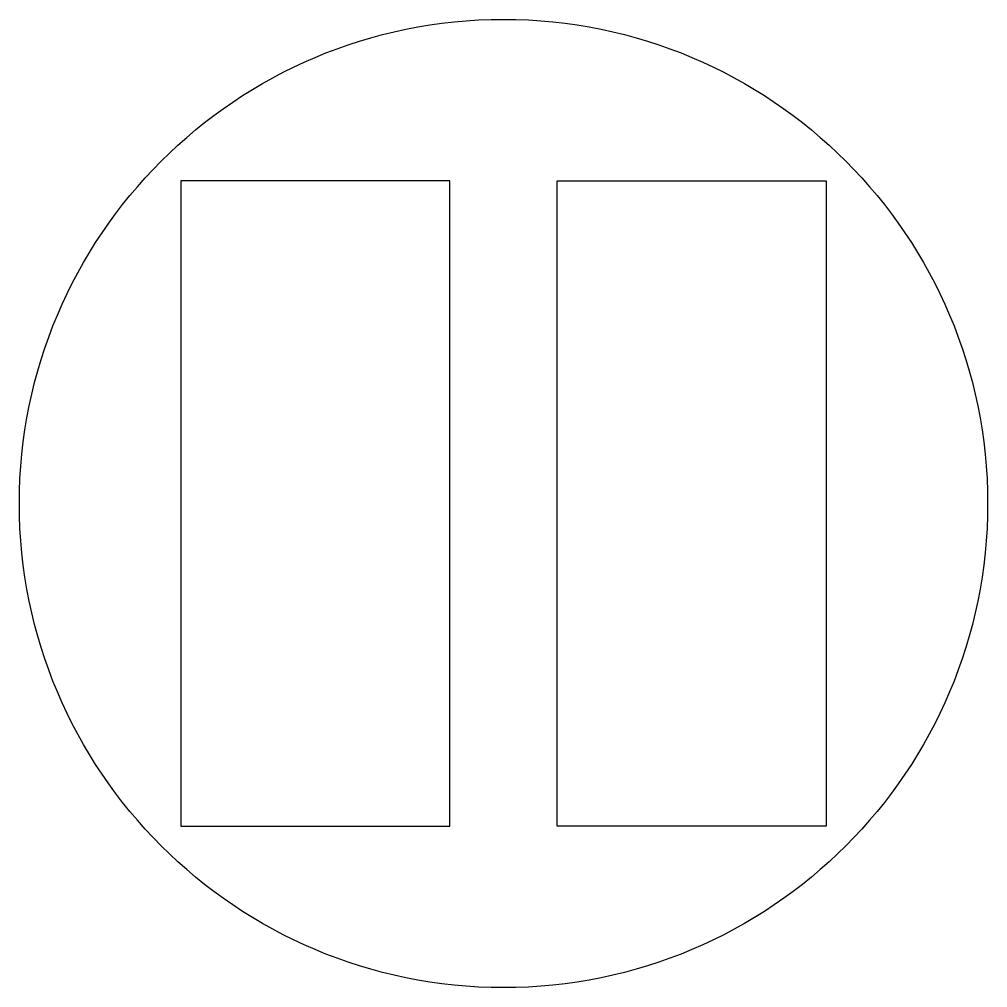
# Model space of a CAD drawing. Header units: metres. Extents: x -1.8 to 1.8, y -1.8 to 1.8.
import ezdxf

# ---------------------------------------------------------------- set-up
doc = ezdxf.new("R2010")
doc.units = ezdxf.units.M

msp = doc.modelspace()

# ---------------------------------------------------------------- linework, layer by layer
for points in [[(-1.2, -1.2), (-0.2, -1.2), (-0.2, 1.2), (-1.2, 1.2)], [(-1.2, -1.2), (-0.2, -1.2), (-0.2, 1.2), (-1.2, 1.2)], [(1.2, -1.2), (0.2, -1.2), (0.2, 1.2), (1.2, 1.2)], [(1.2, -1.2), (0.2, -1.2), (0.2, 1.2), (1.2, 1.2)]]:
    msp.add_lwpolyline(points, close=True)
msp.add_circle((0, 0), 1.8)

doc.saveas('drawing.dxf')
